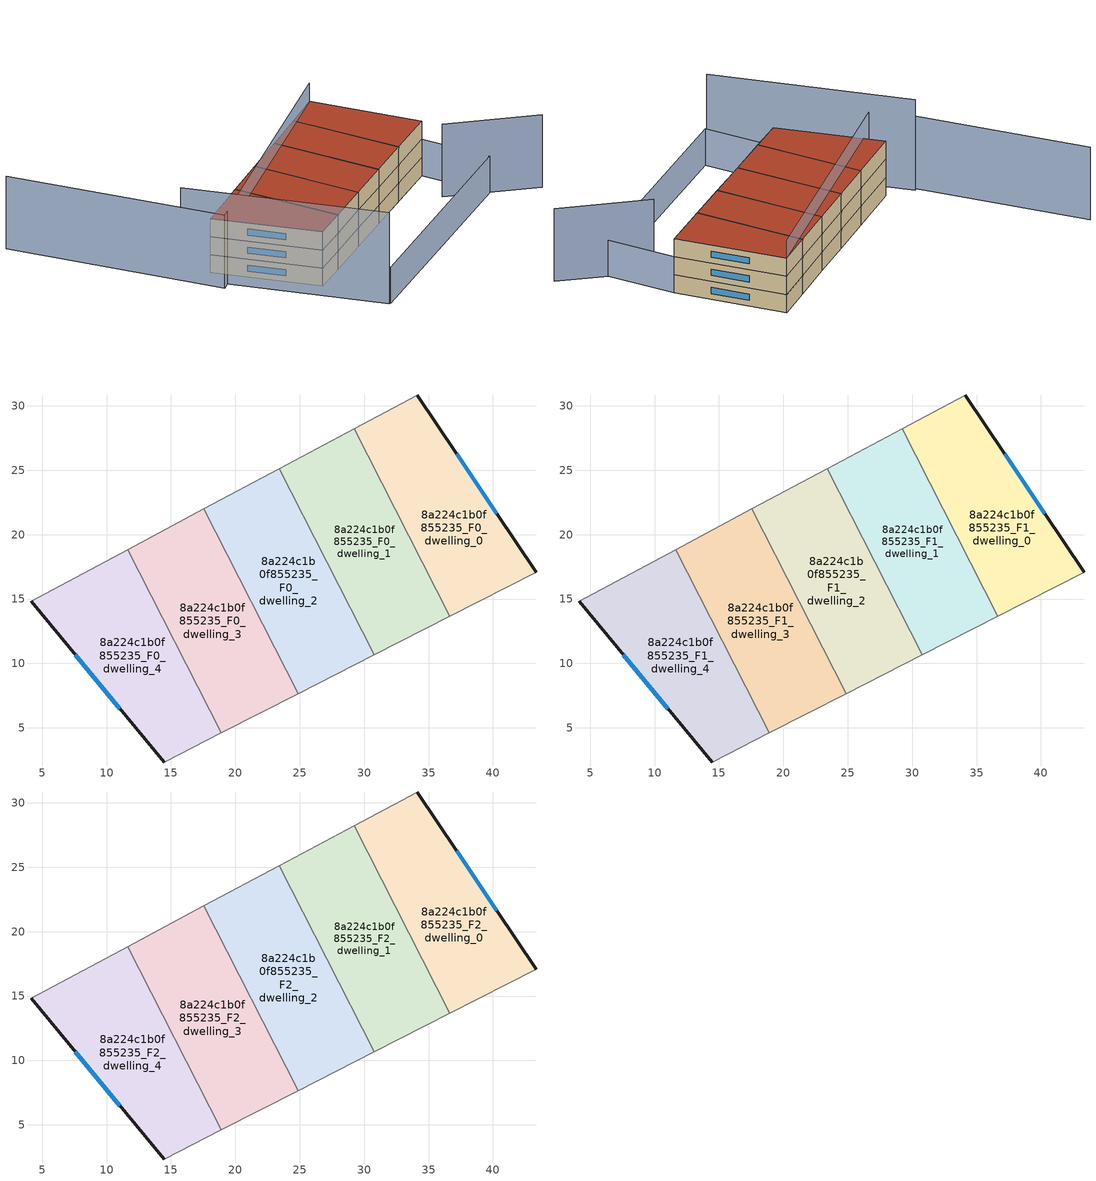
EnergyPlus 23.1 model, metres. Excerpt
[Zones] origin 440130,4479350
8a224c1b0f855235_F0_dwelling_0
 floor ground (EU_floor_Construction): 34.12,30.85 43.38,17.07 36.66,13.66 29.23,28.23 z0
 wall outside (EU_wall_Construction): 43.38,17.07 34.12,30.85 z0:3
 wall adiabatic (EU_wall_Construction): 34.12,30.85 29.23,28.23 / 36.66,13.66 43.38,17.07 z0:3
 wall to 8a224c1b0f855235_F0_dwelling_1 (EU_wall_Construction): 29.23,28.23 36.66,13.66 z0:3
 window (EU_Window_Construction): 40.31,21.64 37.19,26.28 z0.99:2.01
8a224c1b0f855235_F0_dwelling_1
 floor ground (EU_floor_Construction): 29.23,28.23 36.66,13.66 30.79,10.67 23.42,25.13 z0
 wall adiabatic (EU_wall_Construction): 29.23,28.23 23.42,25.13 / 30.79,10.67 36.66,13.66 z0:3
 wall to 8a224c1b0f855235_F0_dwelling_2 (EU_wall_Construction): 23.42,25.13 30.79,10.67 z0:3
8a224c1b0f855235_F0_dwelling_2
 floor ground (EU_floor_Construction): 23.42,25.13 30.79,10.67 24.87,7.65 17.56,22 z0
 wall adiabatic (EU_wall_Construction): 23.42,25.13 17.56,22 / 24.87,7.65 30.79,10.67 z0:3
 wall to 8a224c1b0f855235_F0_dwelling_3 (EU_wall_Construction): 17.56,22 24.87,7.65 z0:3
8a224c1b0f855235_F0_dwelling_3
 floor ground (EU_floor_Construction): 17.56,22 24.87,7.65 18.91,4.61 11.65,18.84 z0
 wall adiabatic (EU_wall_Construction): 17.56,22 11.65,18.84 / 18.91,4.61 24.87,7.65 z0:3
 wall to 8a224c1b0f855235_F0_dwelling_4 (EU_wall_Construction): 11.65,18.84 18.91,4.61 z0:3
8a224c1b0f855235_F0_dwelling_4
 floor ground (EU_floor_Construction): 11.65,18.84 18.91,4.61 14.46,2.35 4.14,14.83 z0
 wall outside (EU_wall_Construction): 4.14,14.83 14.46,2.35 z0:3
 wall adiabatic (EU_wall_Construction): 11.65,18.84 4.14,14.83 / 14.46,2.35 18.91,4.61 z0:3
 window (EU_Window_Construction): 7.56,10.7 11.04,6.49 z0.99:2.01
8a224c1b0f855235_F1_dwelling_0
 floor to 8a224c1b0f855235_F0_dwelling_0 (EU_floor_Construction): 34.12,30.85 43.38,17.07 36.66,13.66 29.23,28.23 z3
 wall outside (EU_wall_Construction): 43.38,17.07 34.12,30.85 z3:6
 wall adiabatic (EU_wall_Construction): 34.12,30.85 29.23,28.23 / 36.66,13.66 43.38,17.07 z3:6
 wall to 8a224c1b0f855235_F1_dwelling_1 (EU_wall_Construction): 29.23,28.23 36.66,13.66 z3:6
 window (EU_Window_Construction): 40.31,21.64 37.19,26.28 z3.99:5.01
8a224c1b0f855235_F1_dwelling_1
 floor to 8a224c1b0f855235_F0_dwelling_1 (EU_floor_Construction): 29.23,28.23 36.66,13.66 30.79,10.67 23.42,25.13 z3
 wall adiabatic (EU_wall_Construction): 29.23,28.23 23.42,25.13 / 30.79,10.67 36.66,13.66 z3:6
 wall to 8a224c1b0f855235_F1_dwelling_2 (EU_wall_Construction): 23.42,25.13 30.79,10.67 z3:6
8a224c1b0f855235_F1_dwelling_2
 floor to 8a224c1b0f855235_F0_dwelling_2 (EU_floor_Construction): 23.42,25.13 30.79,10.67 24.87,7.65 17.56,22 z3
 wall adiabatic (EU_wall_Construction): 23.42,25.13 17.56,22 / 24.87,7.65 30.79,10.67 z3:6
 wall to 8a224c1b0f855235_F1_dwelling_3 (EU_wall_Construction): 17.56,22 24.87,7.65 z3:6
8a224c1b0f855235_F1_dwelling_3
 floor to 8a224c1b0f855235_F0_dwelling_3 (EU_floor_Construction): 17.56,22 24.87,7.65 18.91,4.61 11.65,18.84 z3
 wall adiabatic (EU_wall_Construction): 17.56,22 11.65,18.84 / 18.91,4.61 24.87,7.65 z3:6
 wall to 8a224c1b0f855235_F1_dwelling_4 (EU_wall_Construction): 11.65,18.84 18.91,4.61 z3:6
8a224c1b0f855235_F1_dwelling_4
 floor to 8a224c1b0f855235_F0_dwelling_4 (EU_floor_Construction): 11.65,18.84 18.91,4.61 14.46,2.35 4.14,14.83 z3
 wall outside (EU_wall_Construction): 4.14,14.83 14.46,2.35 z3:6
 wall adiabatic (EU_wall_Construction): 11.65,18.84 4.14,14.83 / 14.46,2.35 18.91,4.61 z3:6
 window (EU_Window_Construction): 7.56,10.7 11.04,6.49 z3.99:5.01
8a224c1b0f855235_F2_dwelling_0
 floor to 8a224c1b0f855235_F1_dwelling_0 (EU_floor_Construction): 34.12,30.85 43.38,17.07 36.66,13.66 29.23,28.23 z6
 wall outside (EU_wall_Construction): 43.38,17.07 34.12,30.85 z6:9
 wall adiabatic (EU_wall_Construction): 34.12,30.85 29.23,28.23 / 36.66,13.66 43.38,17.07 z6:9
 wall to 8a224c1b0f855235_F2_dwelling_1 (EU_wall_Construction): 29.23,28.23 36.66,13.66 z6:9
 window (EU_Window_Construction): 40.31,21.64 37.19,26.28 z6.99:8.01
 roof outside (EU_roof_Construction): 43.38,17.07 34.12,30.85 29.23,28.23 36.66,13.66 z9
8a224c1b0f855235_F2_dwelling_1
 floor to 8a224c1b0f855235_F1_dwelling_1 (EU_floor_Construction): 29.23,28.23 36.66,13.66 30.79,10.67 23.42,25.13 z6
 wall adiabatic (EU_wall_Construction): 29.23,28.23 23.42,25.13 / 30.79,10.67 36.66,13.66 z6:9
 wall to 8a224c1b0f855235_F2_dwelling_2 (EU_wall_Construction): 23.42,25.13 30.79,10.67 z6:9
 roof outside (EU_roof_Construction): 36.66,13.66 29.23,28.23 23.42,25.13 30.79,10.67 z9
8a224c1b0f855235_F2_dwelling_2
 floor to 8a224c1b0f855235_F1_dwelling_2 (EU_floor_Construction): 23.42,25.13 30.79,10.67 24.87,7.65 17.56,22 z6
 wall adiabatic (EU_wall_Construction): 23.42,25.13 17.56,22 / 24.87,7.65 30.79,10.67 z6:9
 wall to 8a224c1b0f855235_F2_dwelling_3 (EU_wall_Construction): 17.56,22 24.87,7.65 z6:9
 roof outside (EU_roof_Construction): 30.79,10.67 23.42,25.13 17.56,22 24.87,7.65 z9
8a224c1b0f855235_F2_dwelling_3
 floor to 8a224c1b0f855235_F1_dwelling_3 (EU_floor_Construction): 17.56,22 24.87,7.65 18.91,4.61 11.65,18.84 z6
 wall adiabatic (EU_wall_Construction): 17.56,22 11.65,18.84 / 18.91,4.61 24.87,7.65 z6:9
 wall to 8a224c1b0f855235_F2_dwelling_4 (EU_wall_Construction): 11.65,18.84 18.91,4.61 z6:9
 roof outside (EU_roof_Construction): 24.87,7.65 17.56,22 11.65,18.84 18.91,4.61 z9
8a224c1b0f855235_F2_dwelling_4
 floor to 8a224c1b0f855235_F1_dwelling_4 (EU_floor_Construction): 11.65,18.84 18.91,4.61 14.46,2.35 4.14,14.83 z6
 wall outside (EU_wall_Construction): 4.14,14.83 14.46,2.35 z6:9
 wall adiabatic (EU_wall_Construction): 11.65,18.84 4.14,14.83 / 14.46,2.35 18.91,4.61 z6:9
 window (EU_Window_Construction): 7.56,10.7 11.04,6.49 z6.99:8.01
 roof outside (EU_roof_Construction): 18.91,4.61 11.65,18.84 4.14,14.83 14.46,2.35 z9
shading: 0.02,16.21 19.01,-6.95 z0:15; 42.27,10.91 54.85,4.34 / 34.13,30.85 3.32,10.42 / 3.32,10.42 -14.59,37.43 z0:12; 14.46,2.35 43.38,17.07 / 43.38,17.07 48.15,7.69 / 48.15,7.69 19.24,-7.03 / 19.24,-7.03 14.46,2.35 z0:6
[Building]
EU S2 Campaign: North Axis=0; Terrain=City; Solar Distribution=FullExterior
[Site:Location]
Madrid: Latitude=40.5; Longitude=-3.5; Time Zone=1; Elevation=609
[SizingPeriod:WeatherFileDays]
AnnualSizingPeriod: Begin Month=1; Begin Day of Month=1; End Month=12; End Day of Month=31; Day of Week for Start Day=Monday; Use Weather File Daylight Saving Period=No; Use Weather File Rain and Snow Indicators=No
[MATERIAL]
EU_InternalMass_Material: Roughness=MediumRough; Thickness=0.1; Conductivity=1; Density=1800; Specific Heat=900; Thermal Absorptance=0.9; Solar Absorptance=0.7; Visible Absorptance=0.7
[MATERIAL:NOMASS] Roughness=MediumRough; Thermal Absorptance=0.9; Solar Absorptance=0.7; Visible Absorptance=0.7
Name | Thermal Resistance
EU_wall_NoMass | 0.609216
EU_roof_NoMass | 0.513268
EU_floor_NoMass | 0.568163
[WINDOWMATERIAL:SIMPLEGLAZINGSYSTEM]
EU_Window_SimpleGlazing: UFactor=5.50606; Solar Heat Gain Coefficient=0.85; Visible Transmittance=0.85
[CONSTRUCTION]
EU_wall_Construction: EU_wall_NoMass
EU_roof_Construction: EU_roof_NoMass
EU_floor_Construction: EU_floor_NoMass
EU_Window_Construction: EU_Window_SimpleGlazing
EU_InternalMass_Construction: EU_InternalMass_Material
[ZONE] Type=1; Multiplier=1; Ceiling Height=autocalculate; Floor Area=autocalculate; Part of Total Floor Area=Yes
Name | Volume
8a224c1b0f855235_F0_dwelling_0; 8a224c1b0f855235_F1_dwelling_0; 8a224c1b0f855235_F2_dwelling_0 | 322.157
8a224c1b0f855235_F0_dwelling_1 | 322.138
8a224c1b0f855235_F1_dwelling_1; 8a224c1b0f855235_F2_dwelling_1 | 322.139
8a224c1b0f855235_F0_dwelling_2; 8a224c1b0f855235_F1_dwelling_2; 8a224c1b0f855235_F2_dwelling_2 | 322.172
8a224c1b0f855235_F0_dwelling_3; 8a224c1b0f855235_F1_dwelling_3; 8a224c1b0f855235_F2_dwelling_3 | 322.14
8a224c1b0f855235_F0_dwelling_4; 8a224c1b0f855235_F1_dwelling_4; 8a224c1b0f855235_F2_dwelling_4 | 322.152
[INTERNALMASS] Construction=EU_InternalMass_Construction
Name | Zone or ZoneList | Surface Area
8a224c1b0f855235_F0_dwelling_0_EU_InternalMass | 8a224c1b0f855235_F0_dwelling_0 | 107.386
8a224c1b0f855235_F0_dwelling_1_EU_InternalMass | 8a224c1b0f855235_F0_dwelling_1 | 107.379
8a224c1b0f855235_F0_dwelling_2_EU_InternalMass | 8a224c1b0f855235_F0_dwelling_2 | 107.391
8a224c1b0f855235_F0_dwelling_3_EU_InternalMass | 8a224c1b0f855235_F0_dwelling_3 | 107.38
8a224c1b0f855235_F0_dwelling_4_EU_InternalMass | 8a224c1b0f855235_F0_dwelling_4 | 107.384
8a224c1b0f855235_F1_dwelling_0_EU_InternalMass | 8a224c1b0f855235_F1_dwelling_0 | 107.386
8a224c1b0f855235_F1_dwelling_1_EU_InternalMass | 8a224c1b0f855235_F1_dwelling_1 | 107.379
8a224c1b0f855235_F1_dwelling_2_EU_InternalMass | 8a224c1b0f855235_F1_dwelling_2 | 107.391
8a224c1b0f855235_F1_dwelling_3_EU_InternalMass | 8a224c1b0f855235_F1_dwelling_3 | 107.38
8a224c1b0f855235_F1_dwelling_4_EU_InternalMass | 8a224c1b0f855235_F1_dwelling_4 | 107.384
8a224c1b0f855235_F2_dwelling_0_EU_InternalMass | 8a224c1b0f855235_F2_dwelling_0 | 107.386
8a224c1b0f855235_F2_dwelling_1_EU_InternalMass | 8a224c1b0f855235_F2_dwelling_1 | 107.379
8a224c1b0f855235_F2_dwelling_2_EU_InternalMass | 8a224c1b0f855235_F2_dwelling_2 | 107.391
8a224c1b0f855235_F2_dwelling_3_EU_InternalMass | 8a224c1b0f855235_F2_dwelling_3 | 107.38
8a224c1b0f855235_F2_dwelling_4_EU_InternalMass | 8a224c1b0f855235_F2_dwelling_4 | 107.384
[OTHEREQUIPMENT] Fuel Type=Electricity; Design Level Calculation Method=Watts/Area; Power per Zone Floor Area=1; Fraction Latent=0; Fraction Radiant=0; Fraction Lost=0; Carbon Dioxide Generation Rate=0; EndUse Subcategory=EU_Step8_InternalGains
Name | Zone or ZoneList or Space or SpaceList | Schedule
EU_Step8_InternalGain_8a224c1b0f855235_F0_dwelling_0_f000 | 8a224c1b0f855235_F0_dwelling_0 | EU_Step8_GainSchedule_8a224c1b0f855235_F0_dwelling_0_f000
EU_Step8_InternalGain_8a224c1b0f855235_F0_dwelling_1_f000 | 8a224c1b0f855235_F0_dwelling_1 | EU_Step8_GainSchedule_8a224c1b0f855235_F0_dwelling_1_f000
EU_Step8_InternalGain_8a224c1b0f855235_F0_dwelling_2_f000 | 8a224c1b0f855235_F0_dwelling_2 | EU_Step8_GainSchedule_8a224c1b0f855235_F0_dwelling_2_f000
EU_Step8_InternalGain_8a224c1b0f855235_F0_dwelling_3_f000 | 8a224c1b0f855235_F0_dwelling_3 | EU_Step8_GainSchedule_8a224c1b0f855235_F0_dwelling_3_f000
EU_Step8_InternalGain_8a224c1b0f855235_F0_dwelling_4_f000 | 8a224c1b0f855235_F0_dwelling_4 | EU_Step8_GainSchedule_8a224c1b0f855235_F0_dwelling_4_f000
EU_Step8_InternalGain_8a224c1b0f855235_F1_dwelling_0_f000 | 8a224c1b0f855235_F1_dwelling_0 | EU_Step8_GainSchedule_8a224c1b0f855235_F1_dwelling_0_f000
EU_Step8_InternalGain_8a224c1b0f855235_F1_dwelling_1_f000 | 8a224c1b0f855235_F1_dwelling_1 | EU_Step8_GainSchedule_8a224c1b0f855235_F1_dwelling_1_f000
EU_Step8_InternalGain_8a224c1b0f855235_F1_dwelling_2_f000 | 8a224c1b0f855235_F1_dwelling_2 | EU_Step8_GainSchedule_8a224c1b0f855235_F1_dwelling_2_f000
EU_Step8_InternalGain_8a224c1b0f855235_F1_dwelling_3_f000 | 8a224c1b0f855235_F1_dwelling_3 | EU_Step8_GainSchedule_8a224c1b0f855235_F1_dwelling_3_f000
EU_Step8_InternalGain_8a224c1b0f855235_F1_dwelling_4_f000 | 8a224c1b0f855235_F1_dwelling_4 | EU_Step8_GainSchedule_8a224c1b0f855235_F1_dwelling_4_f000
EU_Step8_InternalGain_8a224c1b0f855235_F2_dwelling_0_f000 | 8a224c1b0f855235_F2_dwelling_0 | EU_Step8_GainSchedule_8a224c1b0f855235_F2_dwelling_0_f000
EU_Step8_InternalGain_8a224c1b0f855235_F2_dwelling_1_f000 | 8a224c1b0f855235_F2_dwelling_1 | EU_Step8_GainSchedule_8a224c1b0f855235_F2_dwelling_1_f000
EU_Step8_InternalGain_8a224c1b0f855235_F2_dwelling_2_f000 | 8a224c1b0f855235_F2_dwelling_2 | EU_Step8_GainSchedule_8a224c1b0f855235_F2_dwelling_2_f000
EU_Step8_InternalGain_8a224c1b0f855235_F2_dwelling_3_f000 | 8a224c1b0f855235_F2_dwelling_3 | EU_Step8_GainSchedule_8a224c1b0f855235_F2_dwelling_3_f000
EU_Step8_InternalGain_8a224c1b0f855235_F2_dwelling_4_f000 | 8a224c1b0f855235_F2_dwelling_4 | EU_Step8_GainSchedule_8a224c1b0f855235_F2_dwelling_4_f000
[ZONEVENTILATION:DESIGNFLOWRATE] Schedule=EU_AlwaysOn; Design Flow Rate Calculation Method=AirChanges/Hour; Air Changes per Hour=0.752966; Ventilation Type=Natural; Fan Pressure Rise=0; Fan Total Efficiency=1; Constant Term Coefficient=1; Temperature Term Coefficient=0; Velocity Term Coefficient=0; Velocity Squared Term Coefficient=0; Minimum Indoor Temperature=-100; Maximum Indoor Temperature=100; Delta Temperature=-100; Minimum Outdoor Temperature=-100; Maximum Outdoor Temperature=100; Maximum Wind Speed=40
Name | Zone or ZoneList or Space or SpaceList
EU_ConstantAir_8a224c1b0f855235_F0_dwelling_0 | 8a224c1b0f855235_F0_dwelling_0
EU_ConstantAir_8a224c1b0f855235_F0_dwelling_1 | 8a224c1b0f855235_F0_dwelling_1
EU_ConstantAir_8a224c1b0f855235_F0_dwelling_2 | 8a224c1b0f855235_F0_dwelling_2
EU_ConstantAir_8a224c1b0f855235_F0_dwelling_3 | 8a224c1b0f855235_F0_dwelling_3
EU_ConstantAir_8a224c1b0f855235_F0_dwelling_4 | 8a224c1b0f855235_F0_dwelling_4
EU_ConstantAir_8a224c1b0f855235_F1_dwelling_0 | 8a224c1b0f855235_F1_dwelling_0
EU_ConstantAir_8a224c1b0f855235_F1_dwelling_1 | 8a224c1b0f855235_F1_dwelling_1
EU_ConstantAir_8a224c1b0f855235_F1_dwelling_2 | 8a224c1b0f855235_F1_dwelling_2
EU_ConstantAir_8a224c1b0f855235_F1_dwelling_3 | 8a224c1b0f855235_F1_dwelling_3
EU_ConstantAir_8a224c1b0f855235_F1_dwelling_4 | 8a224c1b0f855235_F1_dwelling_4
EU_ConstantAir_8a224c1b0f855235_F2_dwelling_0 | 8a224c1b0f855235_F2_dwelling_0
EU_ConstantAir_8a224c1b0f855235_F2_dwelling_1 | 8a224c1b0f855235_F2_dwelling_1
EU_ConstantAir_8a224c1b0f855235_F2_dwelling_2 | 8a224c1b0f855235_F2_dwelling_2
EU_ConstantAir_8a224c1b0f855235_F2_dwelling_3 | 8a224c1b0f855235_F2_dwelling_3
EU_ConstantAir_8a224c1b0f855235_F2_dwelling_4 | 8a224c1b0f855235_F2_dwelling_4
[HVACTEMPLATE:THERMOSTAT] Constant Heating Setpoint=20; Constant Cooling Setpoint=50
EU_HeatOnly_8a224c1b0f855235_F0_dwelling_0; EU_HeatOnly_8a224c1b0f855235_F0_dwelling_1; EU_HeatOnly_8a224c1b0f855235_F0_dwelling_2; EU_HeatOnly_8a224c1b0f855235_F0_dwelling_3; EU_HeatOnly_8a224c1b0f855235_F0_dwelling_4; EU_HeatOnly_8a224c1b0f855235_F1_dwelling_0; EU_HeatOnly_8a224c1b0f855235_F1_dwelling_1; EU_HeatOnly_8a224c1b0f855235_F1_dwelling_2; EU_HeatOnly_8a224c1b0f855235_F1_dwelling_3; EU_HeatOnly_8a224c1b0f855235_F1_dwelling_4; EU_HeatOnly_8a224c1b0f855235_F2_dwelling_0; EU_HeatOnly_8a224c1b0f855235_F2_dwelling_1; EU_HeatOnly_8a224c1b0f855235_F2_dwelling_2; EU_HeatOnly_8a224c1b0f855235_F2_dwelling_3; EU_HeatOnly_8a224c1b0f855235_F2_dwelling_4
[HVACTEMPLATE:ZONE:IDEALLOADSAIRSYSTEM] System Availability Schedule=EU_AlwaysOn; Maximum Heating Supply Air Temperature=50; Minimum Cooling Supply Air Temperature=13; Maximum Heating Supply Air Humidity Ratio=0.0156; Minimum Cooling Supply Air Humidity Ratio=0.0077; Heating Limit=NoLimit; Cooling Limit=NoLimit; Heating Availability Schedule=EU_AlwaysOn; Cooling Availability Schedule=EU_CoolingOff; Dehumidification Control Type=ConstantSensibleHeatRatio; Cooling Sensible Heat Ratio=0.7; Dehumidification Setpoint=60; Humidification Control Type=None; Humidification Setpoint=30; Outdoor Air Method=None; Outdoor Air Flow Rate per Person=0.00944; Outdoor Air Flow Rate per Zone Floor Area=0; Outdoor Air Flow Rate per Zone=0; Demand Controlled Ventilation Type=None; Outdoor Air Economizer Type=NoEconomizer; Heat Recovery Type=None; Sensible Heat Recovery Effectiveness=0.7; Latent Heat Recovery Effectiveness=0.65
Name | Template Thermostat
8a224c1b0f855235_F0_dwelling_0 | EU_HeatOnly_8a224c1b0f855235_F0_dwelling_0
8a224c1b0f855235_F0_dwelling_1 | EU_HeatOnly_8a224c1b0f855235_F0_dwelling_1
8a224c1b0f855235_F0_dwelling_2 | EU_HeatOnly_8a224c1b0f855235_F0_dwelling_2
8a224c1b0f855235_F0_dwelling_3 | EU_HeatOnly_8a224c1b0f855235_F0_dwelling_3
8a224c1b0f855235_F0_dwelling_4 | EU_HeatOnly_8a224c1b0f855235_F0_dwelling_4
8a224c1b0f855235_F1_dwelling_0 | EU_HeatOnly_8a224c1b0f855235_F1_dwelling_0
8a224c1b0f855235_F1_dwelling_1 | EU_HeatOnly_8a224c1b0f855235_F1_dwelling_1
8a224c1b0f855235_F1_dwelling_2 | EU_HeatOnly_8a224c1b0f855235_F1_dwelling_2
8a224c1b0f855235_F1_dwelling_3 | EU_HeatOnly_8a224c1b0f855235_F1_dwelling_3
8a224c1b0f855235_F1_dwelling_4 | EU_HeatOnly_8a224c1b0f855235_F1_dwelling_4
8a224c1b0f855235_F2_dwelling_0 | EU_HeatOnly_8a224c1b0f855235_F2_dwelling_0
8a224c1b0f855235_F2_dwelling_1 | EU_HeatOnly_8a224c1b0f855235_F2_dwelling_1
8a224c1b0f855235_F2_dwelling_2 | EU_HeatOnly_8a224c1b0f855235_F2_dwelling_2
8a224c1b0f855235_F2_dwelling_3 | EU_HeatOnly_8a224c1b0f855235_F2_dwelling_3
8a224c1b0f855235_F2_dwelling_4 | EU_HeatOnly_8a224c1b0f855235_F2_dwelling_4
[SIZING:ZONE] Zone Cooling Design Supply Air Temperature Input Method=SupplyAirTemperature; Zone Cooling Design Supply Air Temperature=13; Zone Heating Design Supply Air Temperature Input Method=SupplyAirTemperature; Zone Heating Design Supply Air Temperature=50; Zone Cooling Design Supply Air Humidity Ratio=0.008; Zone Heating Design Supply Air Humidity Ratio=0.008; Cooling Design Air Flow Method=DesignDay; Cooling Design Air Flow Rate=0; Cooling Minimum Air Flow per Zone Floor Area=0.000762; Cooling Minimum Air Flow=0; Cooling Minimum Air Flow Fraction=0.2; Heating Design Air Flow Method=DesignDay; Heating Design Air Flow Rate=0; Heating Maximum Air Flow per Zone Floor Area=0.002032; Heating Maximum Air Flow=0.141576; Heating Maximum Air Flow Fraction=0.3; Account for Dedicated Outdoor Air System=No; Dedicated Outdoor Air System Control Strategy=NeutralSupplyAir; Dedicated Outdoor Air Low Setpoint Temperature for Design=autosize; Dedicated Outdoor Air High Setpoint Temperature for Design=autosize; Zone Load Sizing Method=Sensible Load Only No Latent Load; Zone Latent Cooling Design Supply Air Humidity Ratio Input Method=HumidityRatioDifference; Zone Cooling Design Supply Air Humidity Ratio Difference=0.005; Zone Latent Heating Design Supply Air Humidity Ratio Input Method=HumidityRatioDifference; Zone Humidification Design Supply Air Humidity Ratio Difference=0.005
8a224c1b0f855235_F0_dwelling_0; 8a224c1b0f855235_F0_dwelling_1; 8a224c1b0f855235_F0_dwelling_2; 8a224c1b0f855235_F0_dwelling_3; 8a224c1b0f855235_F0_dwelling_4; 8a224c1b0f855235_F1_dwelling_0; 8a224c1b0f855235_F1_dwelling_1; 8a224c1b0f855235_F1_dwelling_2; 8a224c1b0f855235_F1_dwelling_3; 8a224c1b0f855235_F1_dwelling_4; 8a224c1b0f855235_F2_dwelling_0; 8a224c1b0f855235_F2_dwelling_1; 8a224c1b0f855235_F2_dwelling_2; 8a224c1b0f855235_F2_dwelling_3; 8a224c1b0f855235_F2_dwelling_4
[SCHEDULE:CONSTANT]
Name | Hourly Value
EU_AlwaysOn | 1
EU_CoolingOff | 0
[SCHEDULE:FILE] Column Number=1; Rows to Skip at Top=0; Number of Hours of Data=8760; Column Separator=Comma; Interpolate to Timestep=No; Minutes per Item=60; Adjust Schedule for Daylight Savings=Yes
Name | File
EU_Step8_GainSchedule_8a224c1b0f855235_F0_dwelling_0_f000 | ../../schedules/8a224c1b0f855235/8a224c1b0f855235_F0_dwelling_0_f000_gain.csv
EU_Step8_GainSchedule_8a224c1b0f855235_F0_dwelling_1_f000 | ../../schedules/8a224c1b0f855235/8a224c1b0f855235_F0_dwelling_1_f000_gain.csv
EU_Step8_GainSchedule_8a224c1b0f855235_F0_dwelling_2_f000 | ../../schedules/8a224c1b0f855235/8a224c1b0f855235_F0_dwelling_2_f000_gain.csv
EU_Step8_GainSchedule_8a224c1b0f855235_F0_dwelling_3_f000 | ../../schedules/8a224c1b0f855235/8a224c1b0f855235_F0_dwelling_3_f000_gain.csv
EU_Step8_GainSchedule_8a224c1b0f855235_F0_dwelling_4_f000 | ../../schedules/8a224c1b0f855235/8a224c1b0f855235_F0_dwelling_4_f000_gain.csv
EU_Step8_GainSchedule_8a224c1b0f855235_F1_dwelling_0_f000 | ../../schedules/8a224c1b0f855235/8a224c1b0f855235_F1_dwelling_0_f000_gain.csv
EU_Step8_GainSchedule_8a224c1b0f855235_F1_dwelling_1_f000 | ../../schedules/8a224c1b0f855235/8a224c1b0f855235_F1_dwelling_1_f000_gain.csv
EU_Step8_GainSchedule_8a224c1b0f855235_F1_dwelling_2_f000 | ../../schedules/8a224c1b0f855235/8a224c1b0f855235_F1_dwelling_2_f000_gain.csv
EU_Step8_GainSchedule_8a224c1b0f855235_F1_dwelling_3_f000 | ../../schedules/8a224c1b0f855235/8a224c1b0f855235_F1_dwelling_3_f000_gain.csv
EU_Step8_GainSchedule_8a224c1b0f855235_F1_dwelling_4_f000 | ../../schedules/8a224c1b0f855235/8a224c1b0f855235_F1_dwelling_4_f000_gain.csv
EU_Step8_GainSchedule_8a224c1b0f855235_F2_dwelling_0_f000 | ../../schedules/8a224c1b0f855235/8a224c1b0f855235_F2_dwelling_0_f000_gain.csv
EU_Step8_GainSchedule_8a224c1b0f855235_F2_dwelling_1_f000 | ../../schedules/8a224c1b0f855235/8a224c1b0f855235_F2_dwelling_1_f000_gain.csv
EU_Step8_GainSchedule_8a224c1b0f855235_F2_dwelling_2_f000 | ../../schedules/8a224c1b0f855235/8a224c1b0f855235_F2_dwelling_2_f000_gain.csv
EU_Step8_GainSchedule_8a224c1b0f855235_F2_dwelling_3_f000 | ../../schedules/8a224c1b0f855235/8a224c1b0f855235_F2_dwelling_3_f000_gain.csv
EU_Step8_GainSchedule_8a224c1b0f855235_F2_dwelling_4_f000 | ../../schedules/8a224c1b0f855235/8a224c1b0f855235_F2_dwelling_4_f000_gain.csv
